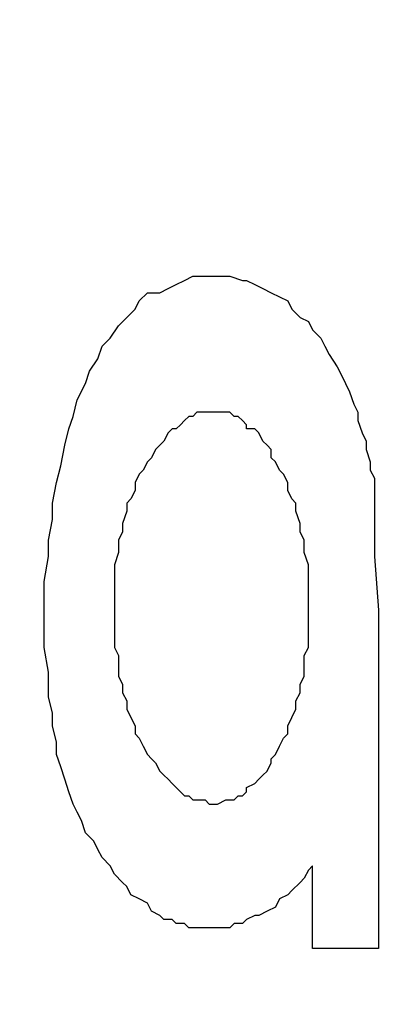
# Model space of a CAD drawing. Header units: centimetres. Extents: x -21.3 to 5.3, y 0.3 to 10.2.
# Drawn here: x -2.763 to -2.531, y 1.386 to 1.999 of the extents above; entities that cross this region are included whole.
import ezdxf

# ---------------------------------------------------------------- set-up
doc = ezdxf.new("R2010")
doc.units = ezdxf.units.CM
doc.header["$MEASUREMENT"] = 0
doc.layers.add('Layer 1', color=7, linetype='Continuous')

msp = doc.modelspace()

# ---------------------------------------------------------------- linework, layer by layer
at = {"layer": 'Layer 1'}
for points, knots in [([(-5.69414, 1.75941), (-5.69414, 1.75941), (-5.69414, 1.75687), (-5.69414, 1.75687), (-5.69414, 1.75687), (-5.69414, 1.75687), (-5.69414, 1.55621), (-5.69414, 1.55621), (-5.69414, 1.55621), (-5.69414, 1.55621), (-5.69414, 1.35555), (-5.69414, 1.35555), (-5.69414, 1.35555), (-5.69414, 1.35555), (-5.69414, 1.15489), (-5.69414, 1.15489), (-5.69414, 1.15489), (-5.69414, 1.15489), (-5.69668, 0.95423), (-5.69668, 0.95423), (-5.69668, 0.95423), (-5.69668, 0.95423), (-1.94764, 0.33955), (-1.94764, 0.33955), (-1.94764, 0.33955), (-1.94764, 0.33955), (-1.92478, 0.33955), (-1.92478, 0.33955), (-1.92478, 0.33955), (-1.92478, 0.33955), (-1.90446, 0.34209), (-1.90446, 0.34209), (-1.90446, 0.34209), (-1.90446, 0.34209), (-1.88668, 0.34463), (-1.88668, 0.34463), (-1.88668, 0.34463), (-1.88668, 0.34463), (-1.8689, 0.34971), (-1.8689, 0.34971), (-1.8689, 0.34971), (-1.8689, 0.34971), (-1.85366, 0.35479), (-1.85366, 0.35479), (-1.85366, 0.35479), (-1.85366, 0.35479), (-1.83842, 0.36241), (-1.83842, 0.36241), (-1.83842, 0.36241), (-1.83842, 0.36241), (-1.82826, 0.37003), (-1.82826, 0.37003), (-1.82826, 0.37003), (-1.82826, 0.37003), (-1.81556, 0.38019), (-1.81556, 0.38019), (-1.81556, 0.38019), (-1.81556, 0.38019), (-1.80286, 0.38781), (-1.80286, 0.38781), (-1.80286, 0.38781), (-1.80286, 0.38781), (-1.7927, 0.39797), (-1.7927, 0.39797), (-1.7927, 0.39797), (-1.7927, 0.39797), (-1.78254, 0.40813), (-1.78254, 0.40813), (-1.78254, 0.40813), (-1.78254, 0.40813), (-1.77238, 0.41829), (-1.77238, 0.41829), (-1.77238, 0.41829), (-1.77238, 0.41829), (-1.76476, 0.43099), (-1.76476, 0.43099), (-1.76476, 0.43099), (-1.76476, 0.43099), (-1.75714, 0.44369), (-1.75714, 0.44369), (-1.75714, 0.44369), (-1.75714, 0.44369), (-1.74952, 0.45639), (-1.74952, 0.45639), (-1.74952, 0.45639), (-1.74952, 0.45639), (-1.7419, 0.46909), (-1.7419, 0.46909), (-1.7419, 0.46909), (-1.7419, 0.46909), (-1.7292, 0.49703), (-1.7292, 0.49703), (-1.7292, 0.49703), (-1.7292, 0.49703), (-1.7165, 0.52751), (-1.7165, 0.52751), (-1.7165, 0.52751), (-1.7165, 0.52751), (-1.7038, 0.55545), (-1.7038, 0.55545), (-1.7038, 0.55545), (-1.7038, 0.55545), (-1.6911, 0.58339), (-1.6911, 0.58339), (-1.6911, 0.58339), (-1.6911, 0.58339), (-1.67586, 0.61133), (-1.67586, 0.61133), (-1.67586, 0.61133), (-1.67586, 0.61133), (-1.67078, 0.62403), (-1.67078, 0.62403), (-1.67078, 0.62403), (-1.67078, 0.62403), (-1.66316, 0.63927), (-1.66316, 0.63927), (-1.66316, 0.63927), (-1.66316, 0.63927), (-1.65554, 0.65197), (-1.65554, 0.65197), (-1.65554, 0.65197), (-1.65554, 0.65197), (-1.64538, 0.66467), (-1.64538, 0.66467), (-1.64538, 0.66467), (-1.64538, 0.66467), (-1.63522, 0.67737), (-1.63522, 0.67737), (-1.63522, 0.67737), (-1.63522, 0.67737), (-1.62506, 0.68753), (-1.62506, 0.68753), (-1.62506, 0.68753), (-1.62506, 0.68753), (-1.63268, 0.69769), (-1.63268, 0.69769), (-1.63268, 0.69769), (-1.63268, 0.69769), (-1.63776, 0.70785), (-1.63776, 0.70785), (-1.63776, 0.70785), (-1.63776, 0.70785), (-1.65046, 0.72817), (-1.65046, 0.72817), (-1.65046, 0.72817), (-1.65046, 0.72817), (-1.66062, 0.75357), (-1.66062, 0.75357), (-1.66062, 0.75357), (-1.66062, 0.75357), (-1.67078, 0.77897), (-1.67078, 0.77897), (-1.67078, 0.77897), (-1.67078, 0.77897), (-1.68602, 0.82977), (-1.68602, 0.82977), (-1.68602, 0.82977), (-1.68602, 0.82977), (-1.69364, 0.85517), (-1.69364, 0.85517), (-1.69364, 0.85517), (-1.69364, 0.85517), (-1.7038, 0.87803), (-1.7038, 0.87803), (-1.7038, 0.87803), (-1.7038, 0.87803), (-1.71396, 0.90343), (-1.71396, 0.90343), (-1.71396, 0.90343), (-1.71396, 0.90343), (-1.72412, 0.92883), (-1.72412, 0.92883), (-1.72412, 0.92883), (-1.72412, 0.92883), (-1.73174, 0.93899), (-1.73174, 0.93899), (-1.73174, 0.93899), (-1.73174, 0.93899), (-1.73682, 0.95169), (-1.73682, 0.95169), (-1.73682, 0.95169), (-1.73682, 0.95169), (-1.74444, 0.96185), (-1.74444, 0.96185), (-1.74444, 0.96185), (-1.74444, 0.96185), (-1.75206, 0.97201), (-1.75206, 0.97201), (-1.75206, 0.97201), (-1.75206, 0.97201), (-1.75968, 0.97963), (-1.75968, 0.97963), (-1.75968, 0.97963), (-1.75968, 0.97963), (-1.76984, 0.98979), (-1.76984, 0.98979), (-1.76984, 0.98979), (-1.76984, 0.98979), (-1.78, 0.99741), (-1.78, 0.99741), (-1.78, 0.99741), (-1.78, 0.99741), (-1.79016, 1.00503), (-1.79016, 1.00503), (-1.79016, 1.00503), (-1.79016, 1.00503), (-1.80032, 1.01265), (-1.80032, 1.01265), (-1.80032, 1.01265), (-1.80032, 1.01265), (-1.81302, 1.01773), (-1.81302, 1.01773), (-1.81302, 1.01773), (-1.81302, 1.01773), (-1.82572, 1.02281), (-1.82572, 1.02281), (-1.82572, 1.02281), (-1.82572, 1.02281), (-1.83588, 1.02789), (-1.83588, 1.02789), (-1.83588, 1.02789), (-1.83588, 1.02789), (-1.81048, 1.03805), (-1.81048, 1.03805), (-1.81048, 1.03805), (-1.81048, 1.03805), (-1.78254, 1.05329), (-1.78254, 1.05329), (-1.78254, 1.05329), (-1.78254, 1.05329), (-1.75714, 1.07107), (-1.75714, 1.07107), (-1.75714, 1.07107), (-1.75714, 1.07107), (-1.73174, 1.08631), (-1.73174, 1.08631), (-1.73174, 1.08631), (-1.73174, 1.08631), (-1.71142, 1.10409), (-1.71142, 1.10409), (-1.71142, 1.10409), (-1.71142, 1.10409), (-1.68856, 1.12441), (-1.68856, 1.12441), (-1.68856, 1.12441), (-1.68856, 1.12441), (-1.67078, 1.14473), (-1.67078, 1.14473), (-1.67078, 1.14473), (-1.67078, 1.14473), (-1.653, 1.16505), (-1.653, 1.16505), (-1.653, 1.16505), (-1.653, 1.16505), (-1.63776, 1.18791), (-1.63776, 1.18791), (-1.63776, 1.18791), (-1.63776, 1.18791), (-1.61998, 1.20569), (-1.61998, 1.20569), (-1.61998, 1.20569), (-1.61998, 1.20569), (-1.60474, 1.23109), (-1.60474, 1.23109), (-1.60474, 1.23109), (-1.60474, 1.23109), (-1.59204, 1.25395), (-1.59204, 1.25395), (-1.59204, 1.25395), (-1.59204, 1.25395), (-1.5768, 1.27935), (-1.5768, 1.27935), (-1.5768, 1.27935), (-1.5768, 1.27935), (-1.5641, 1.30221), (-1.5641, 1.30221), (-1.5641, 1.30221), (-1.5641, 1.30221), (-1.55394, 1.32761), (-1.55394, 1.32761), (-1.55394, 1.32761), (-1.55394, 1.32761), (-1.54124, 1.35301), (-1.54124, 1.35301), (-1.54124, 1.35301), (-1.54124, 1.35301), (-1.51838, 1.40381), (-1.51838, 1.40381), (-1.51838, 1.40381), (-1.51838, 1.40381), (-1.5006, 1.45715), (-1.5006, 1.45715), (-1.5006, 1.45715), (-1.5006, 1.45715), (-1.47774, 1.51049), (-1.47774, 1.51049), (-1.47774, 1.51049), (-1.47774, 1.51049), (-1.45488, 1.56129), (-1.45488, 1.56129), (-1.45488, 1.56129), (-1.45488, 1.56129), (-1.44218, 1.58669), (-1.44218, 1.58669), (-1.44218, 1.58669), (-1.44218, 1.58669), (-1.42948, 1.61463), (-1.42948, 1.61463), (-1.42948, 1.61463), (-1.42948, 1.61463), (-1.41678, 1.64003), (-1.41678, 1.64003), (-1.41678, 1.64003), (-1.41678, 1.64003), (-1.40408, 1.66543), (-1.40408, 1.66543), (-1.40408, 1.66543), (-1.40408, 1.66543), (-1.38884, 1.68829), (-1.38884, 1.68829), (-1.38884, 1.68829), (-1.38884, 1.68829), (-1.3736, 1.71369), (-1.3736, 1.71369), (-1.3736, 1.71369), (-1.3736, 1.71369), (-1.35836, 1.73655), (-1.35836, 1.73655), (-1.35836, 1.73655), (-1.35836, 1.73655), (-1.34312, 1.75941), (-1.34312, 1.75941), (-1.34312, 1.75941), (-1.34312, 1.75941), (-1.35836, 1.78227), (-1.35836, 1.78227), (-1.35836, 1.78227), (-1.35836, 1.78227), (-1.3736, 1.80767), (-1.3736, 1.80767), (-1.3736, 1.80767), (-1.3736, 1.80767), (-1.38884, 1.83053), (-1.38884, 1.83053), (-1.38884, 1.83053), (-1.38884, 1.83053), (-1.40408, 1.85339), (-1.40408, 1.85339), (-1.40408, 1.85339), (-1.40408, 1.85339), (-1.41678, 1.87879), (-1.41678, 1.87879), (-1.41678, 1.87879), (-1.41678, 1.87879), (-1.42948, 1.90673), (-1.42948, 1.90673), (-1.42948, 1.90673), (-1.42948, 1.90673), (-1.44218, 1.93213), (-1.44218, 1.93213), (-1.44218, 1.93213), (-1.44218, 1.93213), (-1.45488, 1.95753), (-1.45488, 1.95753), (-1.45488, 1.95753), (-1.45488, 1.95753), (-1.47774, 2.00833), (-1.47774, 2.00833), (-1.47774, 2.00833), (-1.47774, 2.00833), (-1.5006, 2.06167), (-1.5006, 2.06167), (-1.5006, 2.06167), (-1.5006, 2.06167), (-1.51838, 2.11501), (-1.51838, 2.11501), (-1.51838, 2.11501), (-1.51838, 2.11501), (-1.54124, 2.16581), (-1.54124, 2.16581), (-1.54124, 2.16581), (-1.54124, 2.16581), (-1.55394, 2.19121), (-1.55394, 2.19121), (-1.55394, 2.19121), (-1.55394, 2.19121), (-1.5641, 2.21661), (-1.5641, 2.21661), (-1.5641, 2.21661), (-1.5641, 2.21661), (-1.5768, 2.24201), (-1.5768, 2.24201), (-1.5768, 2.24201), (-1.5768, 2.24201), (-1.59204, 2.26487), (-1.59204, 2.26487), (-1.59204, 2.26487), (-1.59204, 2.26487), (-1.60474, 2.29027), (-1.60474, 2.29027), (-1.60474, 2.29027), (-1.60474, 2.29027), (-1.61998, 2.31059), (-1.61998, 2.31059), (-1.61998, 2.31059), (-1.61998, 2.31059), (-1.63776, 2.33345), (-1.63776, 2.33345), (-1.63776, 2.33345), (-1.63776, 2.33345), (-1.653, 2.35377), (-1.653, 2.35377), (-1.653, 2.35377), (-1.653, 2.35377), (-1.67078, 2.37663), (-1.67078, 2.37663), (-1.67078, 2.37663), (-1.67078, 2.37663), (-1.68856, 2.39695), (-1.68856, 2.39695), (-1.68856, 2.39695), (-1.68856, 2.39695), (-1.71142, 2.41473), (-1.71142, 2.41473), (-1.71142, 2.41473), (-1.71142, 2.41473), (-1.73174, 2.43251), (-1.73174, 2.43251), (-1.73174, 2.43251), (-1.73174, 2.43251), (-1.75714, 2.45029), (-1.75714, 2.45029), (-1.75714, 2.45029), (-1.75714, 2.45029), (-1.78254, 2.46553), (-1.78254, 2.46553), (-1.78254, 2.46553), (-1.78254, 2.46553), (-1.81048, 2.47823), (-1.81048, 2.47823), (-1.81048, 2.47823), (-1.81048, 2.47823), (-1.83588, 2.49093), (-1.83588, 2.49093), (-1.83588, 2.49093), (-1.83588, 2.49093), (-1.82572, 2.49601), (-1.82572, 2.49601), (-1.82572, 2.49601), (-1.82572, 2.49601), (-1.81302, 2.50109), (-1.81302, 2.50109), (-1.81302, 2.50109), (-1.81302, 2.50109), (-1.80032, 2.50617), (-1.80032, 2.50617), (-1.80032, 2.50617), (-1.80032, 2.50617), (-1.79016, 2.51379), (-1.79016, 2.51379), (-1.79016, 2.51379), (-1.79016, 2.51379), (-1.78, 2.52141), (-1.78, 2.52141), (-1.78, 2.52141), (-1.78, 2.52141), (-1.76984, 2.52903), (-1.76984, 2.52903), (-1.76984, 2.52903), (-1.76984, 2.52903), (-1.75968, 2.53919), (-1.75968, 2.53919), (-1.75968, 2.53919), (-1.75968, 2.53919), (-1.75206, 2.54935), (-1.75206, 2.54935), (-1.75206, 2.54935), (-1.75206, 2.54935), (-1.74444, 2.55951), (-1.74444, 2.55951), (-1.74444, 2.55951), (-1.74444, 2.55951), (-1.73682, 2.56967), (-1.73682, 2.56967), (-1.73682, 2.56967), (-1.73682, 2.56967), (-1.73174, 2.57983), (-1.73174, 2.57983), (-1.73174, 2.57983), (-1.73174, 2.57983), (-1.72412, 2.59253), (-1.72412, 2.59253), (-1.72412, 2.59253), (-1.72412, 2.59253), (-1.71396, 2.61539), (-1.71396, 2.61539), (-1.71396, 2.61539), (-1.71396, 2.61539), (-1.7038, 2.63825), (-1.7038, 2.63825), (-1.7038, 2.63825), (-1.7038, 2.63825), (-1.69364, 2.66365), (-1.69364, 2.66365), (-1.69364, 2.66365), (-1.69364, 2.66365), (-1.68602, 2.68905), (-1.68602, 2.68905), (-1.68602, 2.68905), (-1.68602, 2.68905), (-1.67078, 2.74239), (-1.67078, 2.74239), (-1.67078, 2.74239), (-1.67078, 2.74239), (-1.66062, 2.76779), (-1.66062, 2.76779), (-1.66062, 2.76779), (-1.66062, 2.76779), (-1.65046, 2.78811), (-1.65046, 2.78811), (-1.65046, 2.78811), (-1.65046, 2.78811), (-1.63776, 2.81097), (-1.63776, 2.81097), (-1.63776, 2.81097), (-1.63776, 2.81097), (-1.63268, 2.82113), (-1.63268, 2.82113), (-1.63268, 2.82113), (-1.63268, 2.82113), (-1.62506, 2.83129), (-1.62506, 2.83129), (-1.62506, 2.83129), (-1.62506, 2.83129), (-1.63522, 2.84399), (-1.63522, 2.84399), (-1.63522, 2.84399), (-1.63522, 2.84399), (-1.64538, 2.85415), (-1.64538, 2.85415), (-1.64538, 2.85415), (-1.64538, 2.85415), (-1.65554, 2.86685), (-1.65554, 2.86685), (-1.65554, 2.86685), (-1.65554, 2.86685), (-1.66316, 2.88209), (-1.66316, 2.88209), (-1.66316, 2.88209), (-1.66316, 2.88209), (-1.67078, 2.89479), (-1.67078, 2.89479), (-1.67078, 2.89479), (-1.67078, 2.89479), (-1.67586, 2.90749), (-1.67586, 2.90749), (-1.67586, 2.90749), (-1.67586, 2.90749), (-1.6911, 2.93797), (-1.6911, 2.93797), (-1.6911, 2.93797), (-1.6911, 2.93797), (-1.7038, 2.96337), (-1.7038, 2.96337), (-1.7038, 2.96337), (-1.7038, 2.96337), (-1.7165, 2.99385), (-1.7165, 2.99385), (-1.7165, 2.99385), (-1.7165, 2.99385), (-1.7292, 3.02179), (-1.7292, 3.02179), (-1.7292, 3.02179), (-1.7292, 3.02179), (-1.7419, 3.04973), (-1.7419, 3.04973), (-1.7419, 3.04973), (-1.7419, 3.04973), (-1.74952, 3.06243), (-1.74952, 3.06243), (-1.74952, 3.06243), (-1.74952, 3.06243), (-1.75714, 3.07513), (-1.75714, 3.07513), (-1.75714, 3.07513), (-1.75714, 3.07513), (-1.76476, 3.08783), (-1.76476, 3.08783), (-1.76476, 3.08783), (-1.76476, 3.08783), (-1.77238, 3.10053), (-1.77238, 3.10053), (-1.77238, 3.10053), (-1.77238, 3.10053), (-1.78254, 3.11069), (-1.78254, 3.11069), (-1.78254, 3.11069), (-1.78254, 3.11069), (-1.7927, 3.12085), (-1.7927, 3.12085), (-1.7927, 3.12085), (-1.7927, 3.12085), (-1.80286, 3.13101), (-1.80286, 3.13101), (-1.80286, 3.13101), (-1.80286, 3.13101), (-1.81556, 3.14117), (-1.81556, 3.14117), (-1.81556, 3.14117), (-1.81556, 3.14117), (-1.82826, 3.14879), (-1.82826, 3.14879), (-1.82826, 3.14879), (-1.82826, 3.14879), (-1.83842, 3.15641), (-1.83842, 3.15641), (-1.83842, 3.15641), (-1.83842, 3.15641), (-1.85366, 3.16403), (-1.85366, 3.16403), (-1.85366, 3.16403), (-1.85366, 3.16403), (-1.8689, 3.16911), (-1.8689, 3.16911), (-1.8689, 3.16911), (-1.8689, 3.16911), (-1.88668, 3.17419), (-1.88668, 3.17419), (-1.88668, 3.17419), (-1.88668, 3.17419), (-1.90446, 3.17673), (-1.90446, 3.17673), (-1.90446, 3.17673), (-1.90446, 3.17673), (-1.92478, 3.17927), (-1.92478, 3.17927), (-1.92478, 3.17927), (-1.92478, 3.17927), (-1.94764, 3.18181), (-1.94764, 3.18181), (-1.94764, 3.18181), (-1.94764, 3.18181), (-5.69668, 2.56713), (-5.69668, 2.56713), (-5.69668, 2.56713), (-5.69668, 2.56713), (-5.69414, 2.36393), (-5.69414, 2.36393), (-5.69414, 2.36393), (-5.69414, 2.36393), (-5.69414, 2.16327), (-5.69414, 2.16327), (-5.69414, 2.16327), (-5.69414, 2.16327), (-5.69414, 1.96515), (-5.69414, 1.96515), (-5.69414, 1.96515), (-5.69414, 1.96515), (-5.69414, 1.76449), (-5.69414, 1.76449), (-5.69414, 1.76449), (-5.69414, 1.76449), (-5.69414, 1.75941), (-5.69414, 1.75941)], [0, 0, 0, 0, 0.006024, 0.006024, 0.006024, 0.006024, 0.012048, 0.012048, 0.012048, 0.012048, 0.018072, 0.018072, 0.018072, 0.018072, 0.024096, 0.024096, 0.024096, 0.024096, 0.03012, 0.03012, 0.03012, 0.03012, 0.036145, 0.036145, 0.036145, 0.036145, 0.042169, 0.042169, 0.042169, 0.042169, 0.048193, 0.048193, 0.048193, 0.048193, 0.054217, 0.054217, 0.054217, 0.054217, 0.060241, 0.060241, 0.060241, 0.060241, 0.066265, 0.066265, 0.066265, 0.066265, 0.072289, 0.072289, 0.072289, 0.072289, 0.078313, 0.078313, 0.078313, 0.078313, 0.084337, 0.084337, 0.084337, 0.084337, 0.090361, 0.090361, 0.090361, 0.090361, 0.096386, 0.096386, 0.096386, 0.096386, 0.10241, 0.10241, 0.10241, 0.10241, 0.108434, 0.108434, 0.108434, 0.108434, 0.114458, 0.114458, 0.114458, 0.114458, 0.120482, 0.120482, 0.120482, 0.120482, 0.126506, 0.126506, 0.126506, 0.126506, 0.13253, 0.13253, 0.13253, 0.13253, 0.138554, 0.138554, 0.138554, 0.138554, 0.144578, 0.144578, 0.144578, 0.144578, 0.150602, 0.150602, 0.150602, 0.150602, 0.156627, 0.156627, 0.156627, 0.156627, 0.162651, 0.162651, 0.162651, 0.162651, 0.168675, 0.168675, 0.168675, 0.168675, 0.174699, 0.174699, 0.174699, 0.174699, 0.180723, 0.180723, 0.180723, 0.180723, 0.186747, 0.186747, 0.186747, 0.186747, 0.192771, 0.192771, 0.192771, 0.192771, 0.198795, 0.198795, 0.198795, 0.198795, 0.204819, 0.204819, 0.204819, 0.204819, 0.210843, 0.210843, 0.210843, 0.210843, 0.216867, 0.216867, 0.216867, 0.216867, 0.222892, 0.222892, 0.222892, 0.222892, 0.228916, 0.228916, 0.228916, 0.228916, 0.23494, 0.23494, 0.23494, 0.23494, 0.240964, 0.240964, 0.240964, 0.240964, 0.246988, 0.246988, 0.246988, 0.246988, 0.253012, 0.253012, 0.253012, 0.253012, 0.259036, 0.259036, 0.259036, 0.259036, 0.26506, 0.26506, 0.26506, 0.26506, 0.271084, 0.271084, 0.271084, 0.271084, 0.277108, 0.277108, 0.277108, 0.277108, 0.283133, 0.283133, 0.283133, 0.283133, 0.289157, 0.289157, 0.289157, 0.289157, 0.295181, 0.295181, 0.295181, 0.295181, 0.301205, 0.301205, 0.301205, 0.301205, 0.307229, 0.307229, 0.307229, 0.307229, 0.313253, 0.313253, 0.313253, 0.313253, 0.319277, 0.319277, 0.319277, 0.319277, 0.325301, 0.325301, 0.325301, 0.325301, 0.331325, 0.331325, 0.331325, 0.331325, 0.337349, 0.337349, 0.337349, 0.337349, 0.343373, 0.343373, 0.343373, 0.343373, 0.349398, 0.349398, 0.349398, 0.349398, 0.355422, 0.355422, 0.355422, 0.355422, 0.361446, 0.361446, 0.361446, 0.361446, 0.36747, 0.36747, 0.36747, 0.36747, 0.373494, 0.373494, 0.373494, 0.373494, 0.379518, 0.379518, 0.379518, 0.379518, 0.385542, 0.385542, 0.385542, 0.385542, 0.391566, 0.391566, 0.391566, 0.391566, 0.39759, 0.39759, 0.39759, 0.39759, 0.403614, 0.403614, 0.403614, 0.403614, 0.409639, 0.409639, 0.409639, 0.409639, 0.415663, 0.415663, 0.415663, 0.415663, 0.421687, 0.421687, 0.421687, 0.421687, 0.427711, 0.427711, 0.427711, 0.427711, 0.433735, 0.433735, 0.433735, 0.433735, 0.439759, 0.439759, 0.439759, 0.439759, 0.445783, 0.445783, 0.445783, 0.445783, 0.451807, 0.451807, 0.451807, 0.451807, 0.457831, 0.457831, 0.457831, 0.457831, 0.463855, 0.463855, 0.463855, 0.463855, 0.46988, 0.46988, 0.46988, 0.46988, 0.475904, 0.475904, 0.475904, 0.475904, 0.481928, 0.481928, 0.481928, 0.481928, 0.487952, 0.487952, 0.487952, 0.487952, 0.493976, 0.493976, 0.493976, 0.493976, 0.5, 0.5, 0.5, 0.5, 0.506024, 0.506024, 0.506024, 0.506024, 0.512048, 0.512048, 0.512048, 0.512048, 0.518072, 0.518072, 0.518072, 0.518072, 0.524096, 0.524096, 0.524096, 0.524096, 0.53012, 0.53012, 0.53012, 0.53012, 0.536145, 0.536145, 0.536145, 0.536145, 0.542169, 0.542169, 0.542169, 0.542169, 0.548193, 0.548193, 0.548193, 0.548193, 0.554217, 0.554217, 0.554217, 0.554217, 0.560241, 0.560241, 0.560241, 0.560241, 0.566265, 0.566265, 0.566265, 0.566265, 0.572289, 0.572289, 0.572289, 0.572289, 0.578313, 0.578313, 0.578313, 0.578313, 0.584337, 0.584337, 0.584337, 0.584337, 0.590361, 0.590361, 0.590361, 0.590361, 0.596386, 0.596386, 0.596386, 0.596386, 0.60241, 0.60241, 0.60241, 0.60241, 0.608434, 0.608434, 0.608434, 0.608434, 0.614458, 0.614458, 0.614458, 0.614458, 0.620482, 0.620482, 0.620482, 0.620482, 0.626506, 0.626506, 0.626506, 0.626506, 0.63253, 0.63253, 0.63253, 0.63253, 0.638554, 0.638554, 0.638554, 0.638554, 0.644578, 0.644578, 0.644578, 0.644578, 0.650602, 0.650602, 0.650602, 0.650602, 0.656627, 0.656627, 0.656627, 0.656627, 0.662651, 0.662651, 0.662651, 0.662651, 0.668675, 0.668675, 0.668675, 0.668675, 0.674699, 0.674699, 0.674699, 0.674699, 0.680723, 0.680723, 0.680723, 0.680723, 0.686747, 0.686747, 0.686747, 0.686747, 0.692771, 0.692771, 0.692771, 0.692771, 0.698795, 0.698795, 0.698795, 0.698795, 0.704819, 0.704819, 0.704819, 0.704819, 0.710843, 0.710843, 0.710843, 0.710843, 0.716867, 0.716867, 0.716867, 0.716867, 0.722892, 0.722892, 0.722892, 0.722892, 0.728916, 0.728916, 0.728916, 0.728916, 0.73494, 0.73494, 0.73494, 0.73494, 0.740964, 0.740964, 0.740964, 0.740964, 0.746988, 0.746988, 0.746988, 0.746988, 0.753012, 0.753012, 0.753012, 0.753012, 0.759036, 0.759036, 0.759036, 0.759036, 0.76506, 0.76506, 0.76506, 0.76506, 0.771084, 0.771084, 0.771084, 0.771084, 0.777108, 0.777108, 0.777108, 0.777108, 0.783133, 0.783133, 0.783133, 0.783133, 0.789157, 0.789157, 0.789157, 0.789157, 0.795181, 0.795181, 0.795181, 0.795181, 0.801205, 0.801205, 0.801205, 0.801205, 0.807229, 0.807229, 0.807229, 0.807229, 0.813253, 0.813253, 0.813253, 0.813253, 0.819277, 0.819277, 0.819277, 0.819277, 0.825301, 0.825301, 0.825301, 0.825301, 0.831325, 0.831325, 0.831325, 0.831325, 0.837349, 0.837349, 0.837349, 0.837349, 0.843373, 0.843373, 0.843373, 0.843373, 0.849398, 0.849398, 0.849398, 0.849398, 0.855422, 0.855422, 0.855422, 0.855422, 0.861446, 0.861446, 0.861446, 0.861446, 0.86747, 0.86747, 0.86747, 0.86747, 0.873494, 0.873494, 0.873494, 0.873494, 0.879518, 0.879518, 0.879518, 0.879518, 0.885542, 0.885542, 0.885542, 0.885542, 0.891566, 0.891566, 0.891566, 0.891566, 0.89759, 0.89759, 0.89759, 0.89759, 0.903614, 0.903614, 0.903614, 0.903614, 0.909639, 0.909639, 0.909639, 0.909639, 0.915663, 0.915663, 0.915663, 0.915663, 0.921687, 0.921687, 0.921687, 0.921687, 0.927711, 0.927711, 0.927711, 0.927711, 0.933735, 0.933735, 0.933735, 0.933735, 0.939759, 0.939759, 0.939759, 0.939759, 0.945783, 0.945783, 0.945783, 0.945783, 0.951807, 0.951807, 0.951807, 0.951807, 0.957831, 0.957831, 0.957831, 0.957831, 0.963855, 0.963855, 0.963855, 0.963855, 0.96988, 0.96988, 0.96988, 0.96988, 0.975904, 0.975904, 0.975904, 0.975904, 0.981928, 0.981928, 0.981928, 0.981928, 0.987952, 0.987952, 0.987952, 0.987952, 0.993976, 0.993976, 0.993976, 0.993976, 1, 1, 1, 1]), ([(-2.542, 1.42667), (-2.542, 1.42667), (-2.542, 1.49525), (-2.542, 1.49525), (-2.542, 1.49525), (-2.542, 1.49525), (-2.542, 1.56383), (-2.542, 1.56383), (-2.542, 1.56383), (-2.542, 1.56383), (-2.542, 1.59939), (-2.542, 1.59939), (-2.542, 1.59939), (-2.542, 1.59939), (-2.542, 1.63495), (-2.542, 1.63495), (-2.542, 1.63495), (-2.542, 1.63495), (-2.54454, 1.66797), (-2.54454, 1.66797), (-2.54454, 1.66797), (-2.54454, 1.66797), (-2.54454, 1.70099), (-2.54454, 1.70099), (-2.54454, 1.70099), (-2.54454, 1.70099), (-2.54454, 1.70607), (-2.54454, 1.70607), (-2.54454, 1.70607), (-2.54454, 1.70607), (-2.54454, 1.71115), (-2.54454, 1.71115), (-2.54454, 1.71115), (-2.54454, 1.71115), (-2.54454, 1.71623), (-2.54454, 1.71623), (-2.54454, 1.71623), (-2.54454, 1.71623), (-2.54708, 1.72131), (-2.54708, 1.72131), (-2.54708, 1.72131), (-2.54708, 1.72131), (-2.54708, 1.72639), (-2.54708, 1.72639), (-2.54708, 1.72639), (-2.54708, 1.72639), (-2.54962, 1.73401), (-2.54962, 1.73401), (-2.54962, 1.73401), (-2.54962, 1.73401), (-2.54962, 1.73909), (-2.54962, 1.73909), (-2.54962, 1.73909), (-2.54962, 1.73909), (-2.55216, 1.74417), (-2.55216, 1.74417), (-2.55216, 1.74417), (-2.55216, 1.74417), (-2.5547, 1.75179), (-2.5547, 1.75179), (-2.5547, 1.75179), (-2.5547, 1.75179), (-2.5547, 1.75687), (-2.5547, 1.75687), (-2.5547, 1.75687), (-2.5547, 1.75687), (-2.55724, 1.76195), (-2.55724, 1.76195), (-2.55724, 1.76195), (-2.55724, 1.76195), (-2.55978, 1.76957), (-2.55978, 1.76957), (-2.55978, 1.76957), (-2.55978, 1.76957), (-2.56232, 1.77465), (-2.56232, 1.77465), (-2.56232, 1.77465), (-2.56232, 1.77465), (-2.56486, 1.77973), (-2.56486, 1.77973), (-2.56486, 1.77973), (-2.56486, 1.77973), (-2.5674, 1.78481), (-2.5674, 1.78481), (-2.5674, 1.78481), (-2.5674, 1.78481), (-2.57248, 1.79243), (-2.57248, 1.79243), (-2.57248, 1.79243), (-2.57248, 1.79243), (-2.57502, 1.79751), (-2.57502, 1.79751), (-2.57502, 1.79751), (-2.57502, 1.79751), (-2.57756, 1.80259), (-2.57756, 1.80259), (-2.57756, 1.80259), (-2.57756, 1.80259), (-2.58264, 1.80767), (-2.58264, 1.80767), (-2.58264, 1.80767), (-2.58264, 1.80767), (-2.58518, 1.81275), (-2.58518, 1.81275), (-2.58518, 1.81275), (-2.58518, 1.81275), (-2.59026, 1.81529), (-2.59026, 1.81529), (-2.59026, 1.81529), (-2.59026, 1.81529), (-2.59534, 1.82037), (-2.59534, 1.82037), (-2.59534, 1.82037), (-2.59534, 1.82037), (-2.59788, 1.82545), (-2.59788, 1.82545), (-2.59788, 1.82545), (-2.59788, 1.82545), (-2.60296, 1.82799), (-2.60296, 1.82799), (-2.60296, 1.82799), (-2.60296, 1.82799), (-2.60804, 1.83053), (-2.60804, 1.83053), (-2.60804, 1.83053), (-2.60804, 1.83053), (-2.61312, 1.83307), (-2.61312, 1.83307), (-2.61312, 1.83307), (-2.61312, 1.83307), (-2.6182, 1.83561), (-2.6182, 1.83561), (-2.6182, 1.83561), (-2.6182, 1.83561), (-2.62328, 1.83815), (-2.62328, 1.83815), (-2.62328, 1.83815), (-2.62328, 1.83815), (-2.62582, 1.83815), (-2.62582, 1.83815), (-2.62582, 1.83815), (-2.62582, 1.83815), (-2.63344, 1.84069), (-2.63344, 1.84069), (-2.63344, 1.84069), (-2.63344, 1.84069), (-2.63852, 1.84069), (-2.63852, 1.84069), (-2.63852, 1.84069), (-2.63852, 1.84069), (-2.64614, 1.84069), (-2.64614, 1.84069), (-2.64614, 1.84069), (-2.64614, 1.84069), (-2.65122, 1.84069), (-2.65122, 1.84069), (-2.65122, 1.84069), (-2.65122, 1.84069), (-2.6563, 1.84069), (-2.6563, 1.84069), (-2.6563, 1.84069), (-2.6563, 1.84069), (-2.66138, 1.83815), (-2.66138, 1.83815), (-2.66138, 1.83815), (-2.66138, 1.83815), (-2.66646, 1.83561), (-2.66646, 1.83561), (-2.66646, 1.83561), (-2.66646, 1.83561), (-2.67154, 1.83307), (-2.67154, 1.83307), (-2.67154, 1.83307), (-2.67154, 1.83307), (-2.67662, 1.83053), (-2.67662, 1.83053), (-2.67662, 1.83053), (-2.67662, 1.83053), (-2.68424, 1.83053), (-2.68424, 1.83053), (-2.68424, 1.83053), (-2.68424, 1.83053), (-2.68932, 1.82545), (-2.68932, 1.82545), (-2.68932, 1.82545), (-2.68932, 1.82545), (-2.69186, 1.82037), (-2.69186, 1.82037), (-2.69186, 1.82037), (-2.69186, 1.82037), (-2.69694, 1.81529), (-2.69694, 1.81529), (-2.69694, 1.81529), (-2.69694, 1.81529), (-2.70202, 1.81021), (-2.70202, 1.81021), (-2.70202, 1.81021), (-2.70202, 1.81021), (-2.7071, 1.80259), (-2.7071, 1.80259), (-2.7071, 1.80259), (-2.7071, 1.80259), (-2.71218, 1.79751), (-2.71218, 1.79751), (-2.71218, 1.79751), (-2.71218, 1.79751), (-2.71472, 1.78989), (-2.71472, 1.78989), (-2.71472, 1.78989), (-2.71472, 1.78989), (-2.7198, 1.78227), (-2.7198, 1.78227), (-2.7198, 1.78227), (-2.7198, 1.78227), (-2.72234, 1.77465), (-2.72234, 1.77465), (-2.72234, 1.77465), (-2.72234, 1.77465), (-2.72742, 1.76449), (-2.72742, 1.76449), (-2.72742, 1.76449), (-2.72742, 1.76449), (-2.72996, 1.75433), (-2.72996, 1.75433), (-2.72996, 1.75433), (-2.72996, 1.75433), (-2.7325, 1.74671), (-2.7325, 1.74671), (-2.7325, 1.74671), (-2.7325, 1.74671), (-2.73504, 1.73655), (-2.73504, 1.73655), (-2.73504, 1.73655), (-2.73504, 1.73655), (-2.73758, 1.72385), (-2.73758, 1.72385), (-2.73758, 1.72385), (-2.73758, 1.72385), (-2.74012, 1.71369), (-2.74012, 1.71369), (-2.74012, 1.71369), (-2.74012, 1.71369), (-2.74266, 1.70099), (-2.74266, 1.70099), (-2.74266, 1.70099), (-2.74266, 1.70099), (-2.74266, 1.69083), (-2.74266, 1.69083), (-2.74266, 1.69083), (-2.74266, 1.69083), (-2.7452, 1.67813), (-2.7452, 1.67813), (-2.7452, 1.67813), (-2.7452, 1.67813), (-2.7452, 1.66797), (-2.7452, 1.66797), (-2.7452, 1.66797), (-2.7452, 1.66797), (-2.74774, 1.65273), (-2.74774, 1.65273), (-2.74774, 1.65273), (-2.74774, 1.65273), (-2.74774, 1.64003), (-2.74774, 1.64003), (-2.74774, 1.64003), (-2.74774, 1.64003), (-2.74774, 1.62479), (-2.74774, 1.62479), (-2.74774, 1.62479), (-2.74774, 1.62479), (-2.74774, 1.61209), (-2.74774, 1.61209), (-2.74774, 1.61209), (-2.74774, 1.61209), (-2.7452, 1.59685), (-2.7452, 1.59685), (-2.7452, 1.59685), (-2.7452, 1.59685), (-2.7452, 1.58161), (-2.7452, 1.58161), (-2.7452, 1.58161), (-2.7452, 1.58161), (-2.74266, 1.57145), (-2.74266, 1.57145), (-2.74266, 1.57145), (-2.74266, 1.57145), (-2.74266, 1.56383), (-2.74266, 1.56383), (-2.74266, 1.56383), (-2.74266, 1.56383), (-2.74012, 1.55367), (-2.74012, 1.55367), (-2.74012, 1.55367), (-2.74012, 1.55367), (-2.74012, 1.54605), (-2.74012, 1.54605), (-2.74012, 1.54605), (-2.74012, 1.54605), (-2.73758, 1.53843), (-2.73758, 1.53843), (-2.73758, 1.53843), (-2.73758, 1.53843), (-2.73504, 1.53081), (-2.73504, 1.53081), (-2.73504, 1.53081), (-2.73504, 1.53081), (-2.7325, 1.52319), (-2.7325, 1.52319), (-2.7325, 1.52319), (-2.7325, 1.52319), (-2.72996, 1.51557), (-2.72996, 1.51557), (-2.72996, 1.51557), (-2.72996, 1.51557), (-2.72742, 1.51049), (-2.72742, 1.51049), (-2.72742, 1.51049), (-2.72742, 1.51049), (-2.72488, 1.50541), (-2.72488, 1.50541), (-2.72488, 1.50541), (-2.72488, 1.50541), (-2.72234, 1.49779), (-2.72234, 1.49779), (-2.72234, 1.49779), (-2.72234, 1.49779), (-2.71726, 1.49271), (-2.71726, 1.49271), (-2.71726, 1.49271), (-2.71726, 1.49271), (-2.71472, 1.48763), (-2.71472, 1.48763), (-2.71472, 1.48763), (-2.71472, 1.48763), (-2.71218, 1.48255), (-2.71218, 1.48255), (-2.71218, 1.48255), (-2.71218, 1.48255), (-2.7071, 1.47747), (-2.7071, 1.47747), (-2.7071, 1.47747), (-2.7071, 1.47747), (-2.70456, 1.47239), (-2.70456, 1.47239), (-2.70456, 1.47239), (-2.70456, 1.47239), (-2.69948, 1.46731), (-2.69948, 1.46731), (-2.69948, 1.46731), (-2.69948, 1.46731), (-2.69694, 1.46477), (-2.69694, 1.46477), (-2.69694, 1.46477), (-2.69694, 1.46477), (-2.6944, 1.45969), (-2.6944, 1.45969), (-2.6944, 1.45969), (-2.6944, 1.45969), (-2.68932, 1.45715), (-2.68932, 1.45715), (-2.68932, 1.45715), (-2.68932, 1.45715), (-2.68424, 1.45461), (-2.68424, 1.45461), (-2.68424, 1.45461), (-2.68424, 1.45461), (-2.6817, 1.44953), (-2.6817, 1.44953), (-2.6817, 1.44953), (-2.6817, 1.44953), (-2.67662, 1.44699), (-2.67662, 1.44699), (-2.67662, 1.44699), (-2.67662, 1.44699), (-2.67408, 1.44445), (-2.67408, 1.44445), (-2.67408, 1.44445), (-2.67408, 1.44445), (-2.669, 1.44445), (-2.669, 1.44445), (-2.669, 1.44445), (-2.669, 1.44445), (-2.66646, 1.44191), (-2.66646, 1.44191), (-2.66646, 1.44191), (-2.66646, 1.44191), (-2.66138, 1.44191), (-2.66138, 1.44191), (-2.66138, 1.44191), (-2.66138, 1.44191), (-2.65884, 1.43937), (-2.65884, 1.43937), (-2.65884, 1.43937), (-2.65884, 1.43937), (-2.65376, 1.43937), (-2.65376, 1.43937), (-2.65376, 1.43937), (-2.65376, 1.43937), (-2.65122, 1.43937), (-2.65122, 1.43937), (-2.65122, 1.43937), (-2.65122, 1.43937), (-2.64614, 1.43937), (-2.64614, 1.43937), (-2.64614, 1.43937), (-2.64614, 1.43937), (-2.6436, 1.43937), (-2.6436, 1.43937), (-2.6436, 1.43937), (-2.6436, 1.43937), (-2.63852, 1.43937), (-2.63852, 1.43937), (-2.63852, 1.43937), (-2.63852, 1.43937), (-2.63344, 1.43937), (-2.63344, 1.43937), (-2.63344, 1.43937), (-2.63344, 1.43937), (-2.6309, 1.44191), (-2.6309, 1.44191), (-2.6309, 1.44191), (-2.6309, 1.44191), (-2.62582, 1.44191), (-2.62582, 1.44191), (-2.62582, 1.44191), (-2.62582, 1.44191), (-2.62328, 1.44445), (-2.62328, 1.44445), (-2.62328, 1.44445), (-2.62328, 1.44445), (-2.6182, 1.44699), (-2.6182, 1.44699), (-2.6182, 1.44699), (-2.6182, 1.44699), (-2.61566, 1.44699), (-2.61566, 1.44699), (-2.61566, 1.44699), (-2.61566, 1.44699), (-2.61058, 1.44953), (-2.61058, 1.44953), (-2.61058, 1.44953), (-2.61058, 1.44953), (-2.6055, 1.45207), (-2.6055, 1.45207), (-2.6055, 1.45207), (-2.6055, 1.45207), (-2.60296, 1.45715), (-2.60296, 1.45715), (-2.60296, 1.45715), (-2.60296, 1.45715), (-2.59788, 1.45969), (-2.59788, 1.45969), (-2.59788, 1.45969), (-2.59788, 1.45969), (-2.59534, 1.46223), (-2.59534, 1.46223), (-2.59534, 1.46223), (-2.59534, 1.46223), (-2.59026, 1.46731), (-2.59026, 1.46731), (-2.59026, 1.46731), (-2.59026, 1.46731), (-2.58772, 1.46985), (-2.58772, 1.46985), (-2.58772, 1.46985), (-2.58772, 1.46985), (-2.58518, 1.47493), (-2.58518, 1.47493), (-2.58518, 1.47493), (-2.58518, 1.47493), (-2.58264, 1.47747), (-2.58264, 1.47747), (-2.58264, 1.47747), (-2.58264, 1.47747), (-2.58264, 1.42667), (-2.58264, 1.42667), (-2.58264, 1.42667), (-2.58264, 1.42667), (-2.542, 1.42667), (-2.542, 1.42667)], [0, 0, 0, 0, 0.008333, 0.008333, 0.008333, 0.008333, 0.016667, 0.016667, 0.016667, 0.016667, 0.025, 0.025, 0.025, 0.025, 0.033333, 0.033333, 0.033333, 0.033333, 0.041667, 0.041667, 0.041667, 0.041667, 0.05, 0.05, 0.05, 0.05, 0.058333, 0.058333, 0.058333, 0.058333, 0.066667, 0.066667, 0.066667, 0.066667, 0.075, 0.075, 0.075, 0.075, 0.083333, 0.083333, 0.083333, 0.083333, 0.091667, 0.091667, 0.091667, 0.091667, 0.1, 0.1, 0.1, 0.1, 0.108333, 0.108333, 0.108333, 0.108333, 0.116667, 0.116667, 0.116667, 0.116667, 0.125, 0.125, 0.125, 0.125, 0.133333, 0.133333, 0.133333, 0.133333, 0.141667, 0.141667, 0.141667, 0.141667, 0.15, 0.15, 0.15, 0.15, 0.158333, 0.158333, 0.158333, 0.158333, 0.166667, 0.166667, 0.166667, 0.166667, 0.175, 0.175, 0.175, 0.175, 0.183333, 0.183333, 0.183333, 0.183333, 0.191667, 0.191667, 0.191667, 0.191667, 0.2, 0.2, 0.2, 0.2, 0.208333, 0.208333, 0.208333, 0.208333, 0.216667, 0.216667, 0.216667, 0.216667, 0.225, 0.225, 0.225, 0.225, 0.233333, 0.233333, 0.233333, 0.233333, 0.241667, 0.241667, 0.241667, 0.241667, 0.25, 0.25, 0.25, 0.25, 0.258333, 0.258333, 0.258333, 0.258333, 0.266667, 0.266667, 0.266667, 0.266667, 0.275, 0.275, 0.275, 0.275, 0.283333, 0.283333, 0.283333, 0.283333, 0.291667, 0.291667, 0.291667, 0.291667, 0.3, 0.3, 0.3, 0.3, 0.308333, 0.308333, 0.308333, 0.308333, 0.316667, 0.316667, 0.316667, 0.316667, 0.325, 0.325, 0.325, 0.325, 0.333333, 0.333333, 0.333333, 0.333333, 0.341667, 0.341667, 0.341667, 0.341667, 0.35, 0.35, 0.35, 0.35, 0.358333, 0.358333, 0.358333, 0.358333, 0.366667, 0.366667, 0.366667, 0.366667, 0.375, 0.375, 0.375, 0.375, 0.383333, 0.383333, 0.383333, 0.383333, 0.391667, 0.391667, 0.391667, 0.391667, 0.4, 0.4, 0.4, 0.4, 0.408333, 0.408333, 0.408333, 0.408333, 0.416667, 0.416667, 0.416667, 0.416667, 0.425, 0.425, 0.425, 0.425, 0.433333, 0.433333, 0.433333, 0.433333, 0.441667, 0.441667, 0.441667, 0.441667, 0.45, 0.45, 0.45, 0.45, 0.458333, 0.458333, 0.458333, 0.458333, 0.466667, 0.466667, 0.466667, 0.466667, 0.475, 0.475, 0.475, 0.475, 0.483333, 0.483333, 0.483333, 0.483333, 0.491667, 0.491667, 0.491667, 0.491667, 0.5, 0.5, 0.5, 0.5, 0.508333, 0.508333, 0.508333, 0.508333, 0.516667, 0.516667, 0.516667, 0.516667, 0.525, 0.525, 0.525, 0.525, 0.533333, 0.533333, 0.533333, 0.533333, 0.541667, 0.541667, 0.541667, 0.541667, 0.55, 0.55, 0.55, 0.55, 0.558333, 0.558333, 0.558333, 0.558333, 0.566667, 0.566667, 0.566667, 0.566667, 0.575, 0.575, 0.575, 0.575, 0.583333, 0.583333, 0.583333, 0.583333, 0.591667, 0.591667, 0.591667, 0.591667, 0.6, 0.6, 0.6, 0.6, 0.608333, 0.608333, 0.608333, 0.608333, 0.616667, 0.616667, 0.616667, 0.616667, 0.625, 0.625, 0.625, 0.625, 0.633333, 0.633333, 0.633333, 0.633333, 0.641667, 0.641667, 0.641667, 0.641667, 0.65, 0.65, 0.65, 0.65, 0.658333, 0.658333, 0.658333, 0.658333, 0.666667, 0.666667, 0.666667, 0.666667, 0.675, 0.675, 0.675, 0.675, 0.683333, 0.683333, 0.683333, 0.683333, 0.691667, 0.691667, 0.691667, 0.691667, 0.7, 0.7, 0.7, 0.7, 0.708333, 0.708333, 0.708333, 0.708333, 0.716667, 0.716667, 0.716667, 0.716667, 0.725, 0.725, 0.725, 0.725, 0.733333, 0.733333, 0.733333, 0.733333, 0.741667, 0.741667, 0.741667, 0.741667, 0.75, 0.75, 0.75, 0.75, 0.758333, 0.758333, 0.758333, 0.758333, 0.766667, 0.766667, 0.766667, 0.766667, 0.775, 0.775, 0.775, 0.775, 0.783333, 0.783333, 0.783333, 0.783333, 0.791667, 0.791667, 0.791667, 0.791667, 0.8, 0.8, 0.8, 0.8, 0.808333, 0.808333, 0.808333, 0.808333, 0.816667, 0.816667, 0.816667, 0.816667, 0.825, 0.825, 0.825, 0.825, 0.833333, 0.833333, 0.833333, 0.833333, 0.841667, 0.841667, 0.841667, 0.841667, 0.85, 0.85, 0.85, 0.85, 0.858333, 0.858333, 0.858333, 0.858333, 0.866667, 0.866667, 0.866667, 0.866667, 0.875, 0.875, 0.875, 0.875, 0.883333, 0.883333, 0.883333, 0.883333, 0.891667, 0.891667, 0.891667, 0.891667, 0.9, 0.9, 0.9, 0.9, 0.908333, 0.908333, 0.908333, 0.908333, 0.916667, 0.916667, 0.916667, 0.916667, 0.925, 0.925, 0.925, 0.925, 0.933333, 0.933333, 0.933333, 0.933333, 0.941667, 0.941667, 0.941667, 0.941667, 0.95, 0.95, 0.95, 0.95, 0.958333, 0.958333, 0.958333, 0.958333, 0.966667, 0.966667, 0.966667, 0.966667, 0.975, 0.975, 0.975, 0.975, 0.983333, 0.983333, 0.983333, 0.983333, 0.991667, 0.991667, 0.991667, 0.991667, 1, 1, 1, 1]), ([(-2.70456, 1.63749), (-2.70456, 1.63749), (-2.70456, 1.64511), (-2.70456, 1.64511), (-2.70456, 1.64511), (-2.70456, 1.64511), (-2.70456, 1.65019), (-2.70456, 1.65019), (-2.70456, 1.65019), (-2.70456, 1.65019), (-2.70456, 1.65781), (-2.70456, 1.65781), (-2.70456, 1.65781), (-2.70456, 1.65781), (-2.70456, 1.66289), (-2.70456, 1.66289), (-2.70456, 1.66289), (-2.70456, 1.66289), (-2.70202, 1.67051), (-2.70202, 1.67051), (-2.70202, 1.67051), (-2.70202, 1.67051), (-2.70202, 1.67305), (-2.70202, 1.67305), (-2.70202, 1.67305), (-2.70202, 1.67305), (-2.70202, 1.67813), (-2.70202, 1.67813), (-2.70202, 1.67813), (-2.70202, 1.67813), (-2.69948, 1.68321), (-2.69948, 1.68321), (-2.69948, 1.68321), (-2.69948, 1.68321), (-2.69948, 1.68829), (-2.69948, 1.68829), (-2.69948, 1.68829), (-2.69948, 1.68829), (-2.69694, 1.69591), (-2.69694, 1.69591), (-2.69694, 1.69591), (-2.69694, 1.69591), (-2.69694, 1.70099), (-2.69694, 1.70099), (-2.69694, 1.70099), (-2.69694, 1.70099), (-2.6944, 1.70353), (-2.6944, 1.70353), (-2.6944, 1.70353), (-2.6944, 1.70353), (-2.69186, 1.70861), (-2.69186, 1.70861), (-2.69186, 1.70861), (-2.69186, 1.70861), (-2.69186, 1.71369), (-2.69186, 1.71369), (-2.69186, 1.71369), (-2.69186, 1.71369), (-2.68932, 1.71877), (-2.68932, 1.71877), (-2.68932, 1.71877), (-2.68932, 1.71877), (-2.68678, 1.72131), (-2.68678, 1.72131), (-2.68678, 1.72131), (-2.68678, 1.72131), (-2.68424, 1.72639), (-2.68424, 1.72639), (-2.68424, 1.72639), (-2.68424, 1.72639), (-2.6817, 1.72893), (-2.6817, 1.72893), (-2.6817, 1.72893), (-2.6817, 1.72893), (-2.67916, 1.73401), (-2.67916, 1.73401), (-2.67916, 1.73401), (-2.67916, 1.73401), (-2.67662, 1.73655), (-2.67662, 1.73655), (-2.67662, 1.73655), (-2.67662, 1.73655), (-2.67408, 1.73909), (-2.67408, 1.73909), (-2.67408, 1.73909), (-2.67408, 1.73909), (-2.67154, 1.74417), (-2.67154, 1.74417), (-2.67154, 1.74417), (-2.67154, 1.74417), (-2.669, 1.74671), (-2.669, 1.74671), (-2.669, 1.74671), (-2.669, 1.74671), (-2.66646, 1.74671), (-2.66646, 1.74671), (-2.66646, 1.74671), (-2.66646, 1.74671), (-2.66392, 1.74925), (-2.66392, 1.74925), (-2.66392, 1.74925), (-2.66392, 1.74925), (-2.66138, 1.75179), (-2.66138, 1.75179), (-2.66138, 1.75179), (-2.66138, 1.75179), (-2.65884, 1.75433), (-2.65884, 1.75433), (-2.65884, 1.75433), (-2.65884, 1.75433), (-2.6563, 1.75433), (-2.6563, 1.75433), (-2.6563, 1.75433), (-2.6563, 1.75433), (-2.65376, 1.75687), (-2.65376, 1.75687), (-2.65376, 1.75687), (-2.65376, 1.75687), (-2.64868, 1.75687), (-2.64868, 1.75687), (-2.64868, 1.75687), (-2.64868, 1.75687), (-2.64614, 1.75687), (-2.64614, 1.75687), (-2.64614, 1.75687), (-2.64614, 1.75687), (-2.6436, 1.75687), (-2.6436, 1.75687), (-2.6436, 1.75687), (-2.6436, 1.75687), (-2.64106, 1.75687), (-2.64106, 1.75687), (-2.64106, 1.75687), (-2.64106, 1.75687), (-2.63598, 1.75687), (-2.63598, 1.75687), (-2.63598, 1.75687), (-2.63598, 1.75687), (-2.63344, 1.75687), (-2.63344, 1.75687), (-2.63344, 1.75687), (-2.63344, 1.75687), (-2.6309, 1.75433), (-2.6309, 1.75433), (-2.6309, 1.75433), (-2.6309, 1.75433), (-2.62836, 1.75433), (-2.62836, 1.75433), (-2.62836, 1.75433), (-2.62836, 1.75433), (-2.62582, 1.75179), (-2.62582, 1.75179), (-2.62582, 1.75179), (-2.62582, 1.75179), (-2.62328, 1.74925), (-2.62328, 1.74925), (-2.62328, 1.74925), (-2.62328, 1.74925), (-2.62328, 1.74671), (-2.62328, 1.74671), (-2.62328, 1.74671), (-2.62328, 1.74671), (-2.6182, 1.74671), (-2.6182, 1.74671), (-2.6182, 1.74671), (-2.6182, 1.74671), (-2.61566, 1.74417), (-2.61566, 1.74417), (-2.61566, 1.74417), (-2.61566, 1.74417), (-2.61312, 1.73909), (-2.61312, 1.73909), (-2.61312, 1.73909), (-2.61312, 1.73909), (-2.61058, 1.73655), (-2.61058, 1.73655), (-2.61058, 1.73655), (-2.61058, 1.73655), (-2.60804, 1.73401), (-2.60804, 1.73401), (-2.60804, 1.73401), (-2.60804, 1.73401), (-2.60804, 1.72893), (-2.60804, 1.72893), (-2.60804, 1.72893), (-2.60804, 1.72893), (-2.6055, 1.72639), (-2.6055, 1.72639), (-2.6055, 1.72639), (-2.6055, 1.72639), (-2.60296, 1.72131), (-2.60296, 1.72131), (-2.60296, 1.72131), (-2.60296, 1.72131), (-2.60042, 1.71877), (-2.60042, 1.71877), (-2.60042, 1.71877), (-2.60042, 1.71877), (-2.59788, 1.71369), (-2.59788, 1.71369), (-2.59788, 1.71369), (-2.59788, 1.71369), (-2.59788, 1.70861), (-2.59788, 1.70861), (-2.59788, 1.70861), (-2.59788, 1.70861), (-2.59534, 1.70353), (-2.59534, 1.70353), (-2.59534, 1.70353), (-2.59534, 1.70353), (-2.5928, 1.70099), (-2.5928, 1.70099), (-2.5928, 1.70099), (-2.5928, 1.70099), (-2.5928, 1.69591), (-2.5928, 1.69591), (-2.5928, 1.69591), (-2.5928, 1.69591), (-2.59026, 1.68829), (-2.59026, 1.68829), (-2.59026, 1.68829), (-2.59026, 1.68829), (-2.59026, 1.68321), (-2.59026, 1.68321), (-2.59026, 1.68321), (-2.59026, 1.68321), (-2.58772, 1.67813), (-2.58772, 1.67813), (-2.58772, 1.67813), (-2.58772, 1.67813), (-2.58772, 1.67305), (-2.58772, 1.67305), (-2.58772, 1.67305), (-2.58772, 1.67305), (-2.58772, 1.67051), (-2.58772, 1.67051), (-2.58772, 1.67051), (-2.58772, 1.67051), (-2.58518, 1.66289), (-2.58518, 1.66289), (-2.58518, 1.66289), (-2.58518, 1.66289), (-2.58518, 1.65781), (-2.58518, 1.65781), (-2.58518, 1.65781), (-2.58518, 1.65781), (-2.58518, 1.65019), (-2.58518, 1.65019), (-2.58518, 1.65019), (-2.58518, 1.65019), (-2.58518, 1.64511), (-2.58518, 1.64511), (-2.58518, 1.64511), (-2.58518, 1.64511), (-2.58518, 1.63749), (-2.58518, 1.63749), (-2.58518, 1.63749), (-2.58518, 1.63749), (-2.58518, 1.63241), (-2.58518, 1.63241), (-2.58518, 1.63241), (-2.58518, 1.63241), (-2.58518, 1.62479), (-2.58518, 1.62479), (-2.58518, 1.62479), (-2.58518, 1.62479), (-2.58518, 1.61971), (-2.58518, 1.61971), (-2.58518, 1.61971), (-2.58518, 1.61971), (-2.58518, 1.61209), (-2.58518, 1.61209), (-2.58518, 1.61209), (-2.58518, 1.61209), (-2.58772, 1.60701), (-2.58772, 1.60701), (-2.58772, 1.60701), (-2.58772, 1.60701), (-2.58772, 1.60193), (-2.58772, 1.60193), (-2.58772, 1.60193), (-2.58772, 1.60193), (-2.58772, 1.59431), (-2.58772, 1.59431), (-2.58772, 1.59431), (-2.58772, 1.59431), (-2.59026, 1.58923), (-2.59026, 1.58923), (-2.59026, 1.58923), (-2.59026, 1.58923), (-2.59026, 1.58415), (-2.59026, 1.58415), (-2.59026, 1.58415), (-2.59026, 1.58415), (-2.5928, 1.57907), (-2.5928, 1.57907), (-2.5928, 1.57907), (-2.5928, 1.57907), (-2.5928, 1.57399), (-2.5928, 1.57399), (-2.5928, 1.57399), (-2.5928, 1.57399), (-2.59534, 1.56891), (-2.59534, 1.56891), (-2.59534, 1.56891), (-2.59534, 1.56891), (-2.59788, 1.56383), (-2.59788, 1.56383), (-2.59788, 1.56383), (-2.59788, 1.56383), (-2.59788, 1.55875), (-2.59788, 1.55875), (-2.59788, 1.55875), (-2.59788, 1.55875), (-2.60042, 1.55621), (-2.60042, 1.55621), (-2.60042, 1.55621), (-2.60042, 1.55621), (-2.60296, 1.55113), (-2.60296, 1.55113), (-2.60296, 1.55113), (-2.60296, 1.55113), (-2.6055, 1.54605), (-2.6055, 1.54605), (-2.6055, 1.54605), (-2.6055, 1.54605), (-2.60804, 1.54351), (-2.60804, 1.54351), (-2.60804, 1.54351), (-2.60804, 1.54351), (-2.60804, 1.54097), (-2.60804, 1.54097), (-2.60804, 1.54097), (-2.60804, 1.54097), (-2.61058, 1.53589), (-2.61058, 1.53589), (-2.61058, 1.53589), (-2.61058, 1.53589), (-2.61312, 1.53335), (-2.61312, 1.53335), (-2.61312, 1.53335), (-2.61312, 1.53335), (-2.61566, 1.53081), (-2.61566, 1.53081), (-2.61566, 1.53081), (-2.61566, 1.53081), (-2.6182, 1.52827), (-2.6182, 1.52827), (-2.6182, 1.52827), (-2.6182, 1.52827), (-2.62328, 1.52573), (-2.62328, 1.52573), (-2.62328, 1.52573), (-2.62328, 1.52573), (-2.62328, 1.52319), (-2.62328, 1.52319), (-2.62328, 1.52319), (-2.62328, 1.52319), (-2.62582, 1.52065), (-2.62582, 1.52065), (-2.62582, 1.52065), (-2.62582, 1.52065), (-2.62836, 1.52065), (-2.62836, 1.52065), (-2.62836, 1.52065), (-2.62836, 1.52065), (-2.6309, 1.51811), (-2.6309, 1.51811), (-2.6309, 1.51811), (-2.6309, 1.51811), (-2.63344, 1.51811), (-2.63344, 1.51811), (-2.63344, 1.51811), (-2.63344, 1.51811), (-2.63598, 1.51811), (-2.63598, 1.51811), (-2.63598, 1.51811), (-2.63598, 1.51811), (-2.64106, 1.51557), (-2.64106, 1.51557), (-2.64106, 1.51557), (-2.64106, 1.51557), (-2.6436, 1.51557), (-2.6436, 1.51557), (-2.6436, 1.51557), (-2.6436, 1.51557), (-2.64614, 1.51557), (-2.64614, 1.51557), (-2.64614, 1.51557), (-2.64614, 1.51557), (-2.64868, 1.51811), (-2.64868, 1.51811), (-2.64868, 1.51811), (-2.64868, 1.51811), (-2.65376, 1.51811), (-2.65376, 1.51811), (-2.65376, 1.51811), (-2.65376, 1.51811), (-2.6563, 1.51811), (-2.6563, 1.51811), (-2.6563, 1.51811), (-2.6563, 1.51811), (-2.65884, 1.52065), (-2.65884, 1.52065), (-2.65884, 1.52065), (-2.65884, 1.52065), (-2.66138, 1.52065), (-2.66138, 1.52065), (-2.66138, 1.52065), (-2.66138, 1.52065), (-2.66392, 1.52319), (-2.66392, 1.52319), (-2.66392, 1.52319), (-2.66392, 1.52319), (-2.66646, 1.52573), (-2.66646, 1.52573), (-2.66646, 1.52573), (-2.66646, 1.52573), (-2.669, 1.52827), (-2.669, 1.52827), (-2.669, 1.52827), (-2.669, 1.52827), (-2.67154, 1.53081), (-2.67154, 1.53081), (-2.67154, 1.53081), (-2.67154, 1.53081), (-2.67408, 1.53335), (-2.67408, 1.53335), (-2.67408, 1.53335), (-2.67408, 1.53335), (-2.67662, 1.53589), (-2.67662, 1.53589), (-2.67662, 1.53589), (-2.67662, 1.53589), (-2.67916, 1.54097), (-2.67916, 1.54097), (-2.67916, 1.54097), (-2.67916, 1.54097), (-2.6817, 1.54351), (-2.6817, 1.54351), (-2.6817, 1.54351), (-2.6817, 1.54351), (-2.68424, 1.54605), (-2.68424, 1.54605), (-2.68424, 1.54605), (-2.68424, 1.54605), (-2.68678, 1.55113), (-2.68678, 1.55113), (-2.68678, 1.55113), (-2.68678, 1.55113), (-2.68932, 1.55621), (-2.68932, 1.55621), (-2.68932, 1.55621), (-2.68932, 1.55621), (-2.69186, 1.55875), (-2.69186, 1.55875), (-2.69186, 1.55875), (-2.69186, 1.55875), (-2.69186, 1.56383), (-2.69186, 1.56383), (-2.69186, 1.56383), (-2.69186, 1.56383), (-2.6944, 1.56891), (-2.6944, 1.56891), (-2.6944, 1.56891), (-2.6944, 1.56891), (-2.69694, 1.57399), (-2.69694, 1.57399), (-2.69694, 1.57399), (-2.69694, 1.57399), (-2.69694, 1.57907), (-2.69694, 1.57907), (-2.69694, 1.57907), (-2.69694, 1.57907), (-2.69948, 1.58415), (-2.69948, 1.58415), (-2.69948, 1.58415), (-2.69948, 1.58415), (-2.69948, 1.58923), (-2.69948, 1.58923), (-2.69948, 1.58923), (-2.69948, 1.58923), (-2.70202, 1.59431), (-2.70202, 1.59431), (-2.70202, 1.59431), (-2.70202, 1.59431), (-2.70202, 1.60193), (-2.70202, 1.60193), (-2.70202, 1.60193), (-2.70202, 1.60193), (-2.70202, 1.60701), (-2.70202, 1.60701), (-2.70202, 1.60701), (-2.70202, 1.60701), (-2.70456, 1.61209), (-2.70456, 1.61209), (-2.70456, 1.61209), (-2.70456, 1.61209), (-2.70456, 1.61971), (-2.70456, 1.61971), (-2.70456, 1.61971), (-2.70456, 1.61971), (-2.70456, 1.62479), (-2.70456, 1.62479), (-2.70456, 1.62479), (-2.70456, 1.62479), (-2.70456, 1.63241), (-2.70456, 1.63241), (-2.70456, 1.63241), (-2.70456, 1.63241), (-2.70456, 1.63749), (-2.70456, 1.63749)], [0, 0, 0, 0, 0.007812, 0.007812, 0.007812, 0.007812, 0.015625, 0.015625, 0.015625, 0.015625, 0.023438, 0.023438, 0.023438, 0.023438, 0.03125, 0.03125, 0.03125, 0.03125, 0.039062, 0.039062, 0.039062, 0.039062, 0.046875, 0.046875, 0.046875, 0.046875, 0.054688, 0.054688, 0.054688, 0.054688, 0.0625, 0.0625, 0.0625, 0.0625, 0.070312, 0.070312, 0.070312, 0.070312, 0.078125, 0.078125, 0.078125, 0.078125, 0.085938, 0.085938, 0.085938, 0.085938, 0.09375, 0.09375, 0.09375, 0.09375, 0.101562, 0.101562, 0.101562, 0.101562, 0.109375, 0.109375, 0.109375, 0.109375, 0.117188, 0.117188, 0.117188, 0.117188, 0.125, 0.125, 0.125, 0.125, 0.132812, 0.132812, 0.132812, 0.132812, 0.140625, 0.140625, 0.140625, 0.140625, 0.148438, 0.148438, 0.148438, 0.148438, 0.15625, 0.15625, 0.15625, 0.15625, 0.164062, 0.164062, 0.164062, 0.164062, 0.171875, 0.171875, 0.171875, 0.171875, 0.179688, 0.179688, 0.179688, 0.179688, 0.1875, 0.1875, 0.1875, 0.1875, 0.195312, 0.195312, 0.195312, 0.195312, 0.203125, 0.203125, 0.203125, 0.203125, 0.210938, 0.210938, 0.210938, 0.210938, 0.21875, 0.21875, 0.21875, 0.21875, 0.226562, 0.226562, 0.226562, 0.226562, 0.234375, 0.234375, 0.234375, 0.234375, 0.242188, 0.242188, 0.242188, 0.242188, 0.25, 0.25, 0.25, 0.25, 0.257812, 0.257812, 0.257812, 0.257812, 0.265625, 0.265625, 0.265625, 0.265625, 0.273438, 0.273438, 0.273438, 0.273438, 0.28125, 0.28125, 0.28125, 0.28125, 0.289062, 0.289062, 0.289062, 0.289062, 0.296875, 0.296875, 0.296875, 0.296875, 0.304688, 0.304688, 0.304688, 0.304688, 0.3125, 0.3125, 0.3125, 0.3125, 0.320312, 0.320312, 0.320312, 0.320312, 0.328125, 0.328125, 0.328125, 0.328125, 0.335938, 0.335938, 0.335938, 0.335938, 0.34375, 0.34375, 0.34375, 0.34375, 0.351562, 0.351562, 0.351562, 0.351562, 0.359375, 0.359375, 0.359375, 0.359375, 0.367188, 0.367188, 0.367188, 0.367188, 0.375, 0.375, 0.375, 0.375, 0.382812, 0.382812, 0.382812, 0.382812, 0.390625, 0.390625, 0.390625, 0.390625, 0.398438, 0.398438, 0.398438, 0.398438, 0.40625, 0.40625, 0.40625, 0.40625, 0.414062, 0.414062, 0.414062, 0.414062, 0.421875, 0.421875, 0.421875, 0.421875, 0.429688, 0.429688, 0.429688, 0.429688, 0.4375, 0.4375, 0.4375, 0.4375, 0.445312, 0.445312, 0.445312, 0.445312, 0.453125, 0.453125, 0.453125, 0.453125, 0.460938, 0.460938, 0.460938, 0.460938, 0.46875, 0.46875, 0.46875, 0.46875, 0.476562, 0.476562, 0.476562, 0.476562, 0.484375, 0.484375, 0.484375, 0.484375, 0.492188, 0.492188, 0.492188, 0.492188, 0.5, 0.5, 0.5, 0.5, 0.507812, 0.507812, 0.507812, 0.507812, 0.515625, 0.515625, 0.515625, 0.515625, 0.523438, 0.523438, 0.523438, 0.523438, 0.53125, 0.53125, 0.53125, 0.53125, 0.539062, 0.539062, 0.539062, 0.539062, 0.546875, 0.546875, 0.546875, 0.546875, 0.554688, 0.554688, 0.554688, 0.554688, 0.5625, 0.5625, 0.5625, 0.5625, 0.570312, 0.570312, 0.570312, 0.570312, 0.578125, 0.578125, 0.578125, 0.578125, 0.585938, 0.585938, 0.585938, 0.585938, 0.59375, 0.59375, 0.59375, 0.59375, 0.601562, 0.601562, 0.601562, 0.601562, 0.609375, 0.609375, 0.609375, 0.609375, 0.617188, 0.617188, 0.617188, 0.617188, 0.625, 0.625, 0.625, 0.625, 0.632812, 0.632812, 0.632812, 0.632812, 0.640625, 0.640625, 0.640625, 0.640625, 0.648438, 0.648438, 0.648438, 0.648438, 0.65625, 0.65625, 0.65625, 0.65625, 0.664062, 0.664062, 0.664062, 0.664062, 0.671875, 0.671875, 0.671875, 0.671875, 0.679688, 0.679688, 0.679688, 0.679688, 0.6875, 0.6875, 0.6875, 0.6875, 0.695312, 0.695312, 0.695312, 0.695312, 0.703125, 0.703125, 0.703125, 0.703125, 0.710938, 0.710938, 0.710938, 0.710938, 0.71875, 0.71875, 0.71875, 0.71875, 0.726562, 0.726562, 0.726562, 0.726562, 0.734375, 0.734375, 0.734375, 0.734375, 0.742188, 0.742188, 0.742188, 0.742188, 0.75, 0.75, 0.75, 0.75, 0.757812, 0.757812, 0.757812, 0.757812, 0.765625, 0.765625, 0.765625, 0.765625, 0.773438, 0.773438, 0.773438, 0.773438, 0.78125, 0.78125, 0.78125, 0.78125, 0.789062, 0.789062, 0.789062, 0.789062, 0.796875, 0.796875, 0.796875, 0.796875, 0.804688, 0.804688, 0.804688, 0.804688, 0.8125, 0.8125, 0.8125, 0.8125, 0.820312, 0.820312, 0.820312, 0.820312, 0.828125, 0.828125, 0.828125, 0.828125, 0.835938, 0.835938, 0.835938, 0.835938, 0.84375, 0.84375, 0.84375, 0.84375, 0.851562, 0.851562, 0.851562, 0.851562, 0.859375, 0.859375, 0.859375, 0.859375, 0.867188, 0.867188, 0.867188, 0.867188, 0.875, 0.875, 0.875, 0.875, 0.882812, 0.882812, 0.882812, 0.882812, 0.890625, 0.890625, 0.890625, 0.890625, 0.898438, 0.898438, 0.898438, 0.898438, 0.90625, 0.90625, 0.90625, 0.90625, 0.914062, 0.914062, 0.914062, 0.914062, 0.921875, 0.921875, 0.921875, 0.921875, 0.929688, 0.929688, 0.929688, 0.929688, 0.9375, 0.9375, 0.9375, 0.9375, 0.945312, 0.945312, 0.945312, 0.945312, 0.953125, 0.953125, 0.953125, 0.953125, 0.960938, 0.960938, 0.960938, 0.960938, 0.96875, 0.96875, 0.96875, 0.96875, 0.976562, 0.976562, 0.976562, 0.976562, 0.984375, 0.984375, 0.984375, 0.984375, 0.992188, 0.992188, 0.992188, 0.992188, 1, 1, 1, 1])]:
    msp.add_open_spline(points, degree=3, knots=knots, dxfattribs=at)

doc.saveas('drawing.dxf')
